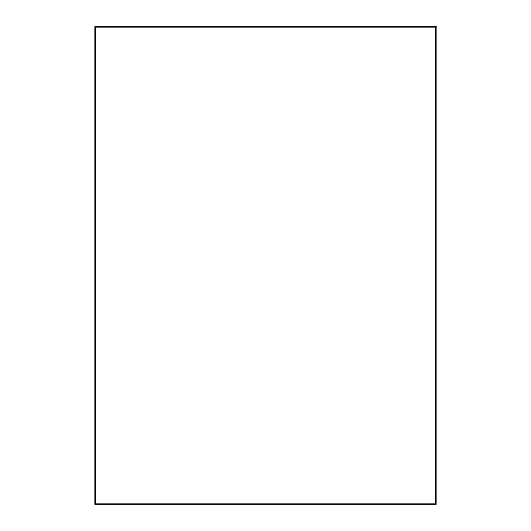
<?xml version="1.0" encoding="UTF-8"?>
<svg xmlns="http://www.w3.org/2000/svg" width="531" height="531" viewBox="0 0 531 531"><rect width="100%" height="100%" fill="white"/><g stroke="black" fill="none" stroke-linecap="round" stroke-linejoin="round"><path stroke-width="0.8" d="M436.177 26.55L94.823 26.55L94.823 504.45L436.177 504.45L436.177 26.55M435.493 27.234L95.507 27.234L95.507 503.766L435.493 503.766L435.493 27.234"/></g></svg>
